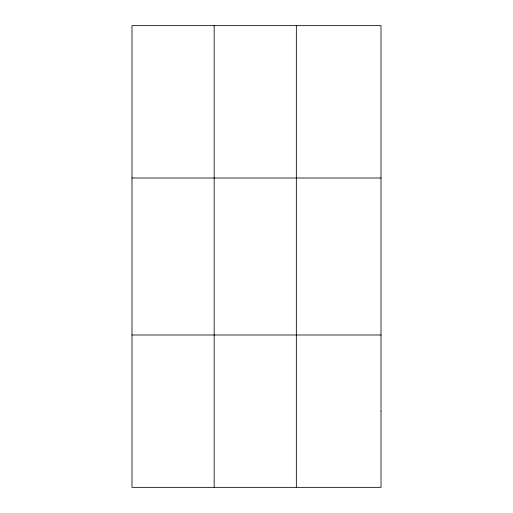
<?xml version="1.0" encoding="UTF-8"?>
<svg xmlns="http://www.w3.org/2000/svg" width="513" height="513" viewBox="0 0 513 513"><rect width="100%" height="100%" fill="white"/><g stroke="black" fill="none" stroke-linecap="round" stroke-linejoin="round"><path stroke-width="0.77" d="M214.165 25.65L214.165 487.35M296.341 25.65L296.341 487.35M131.988 178.011L381.012 178.011M131.988 334.989L381.012 334.989M381.012 411.17L381.012 487.35L131.988 487.35L131.988 25.65L381.012 25.65L381.012 411.17"/></g></svg>
